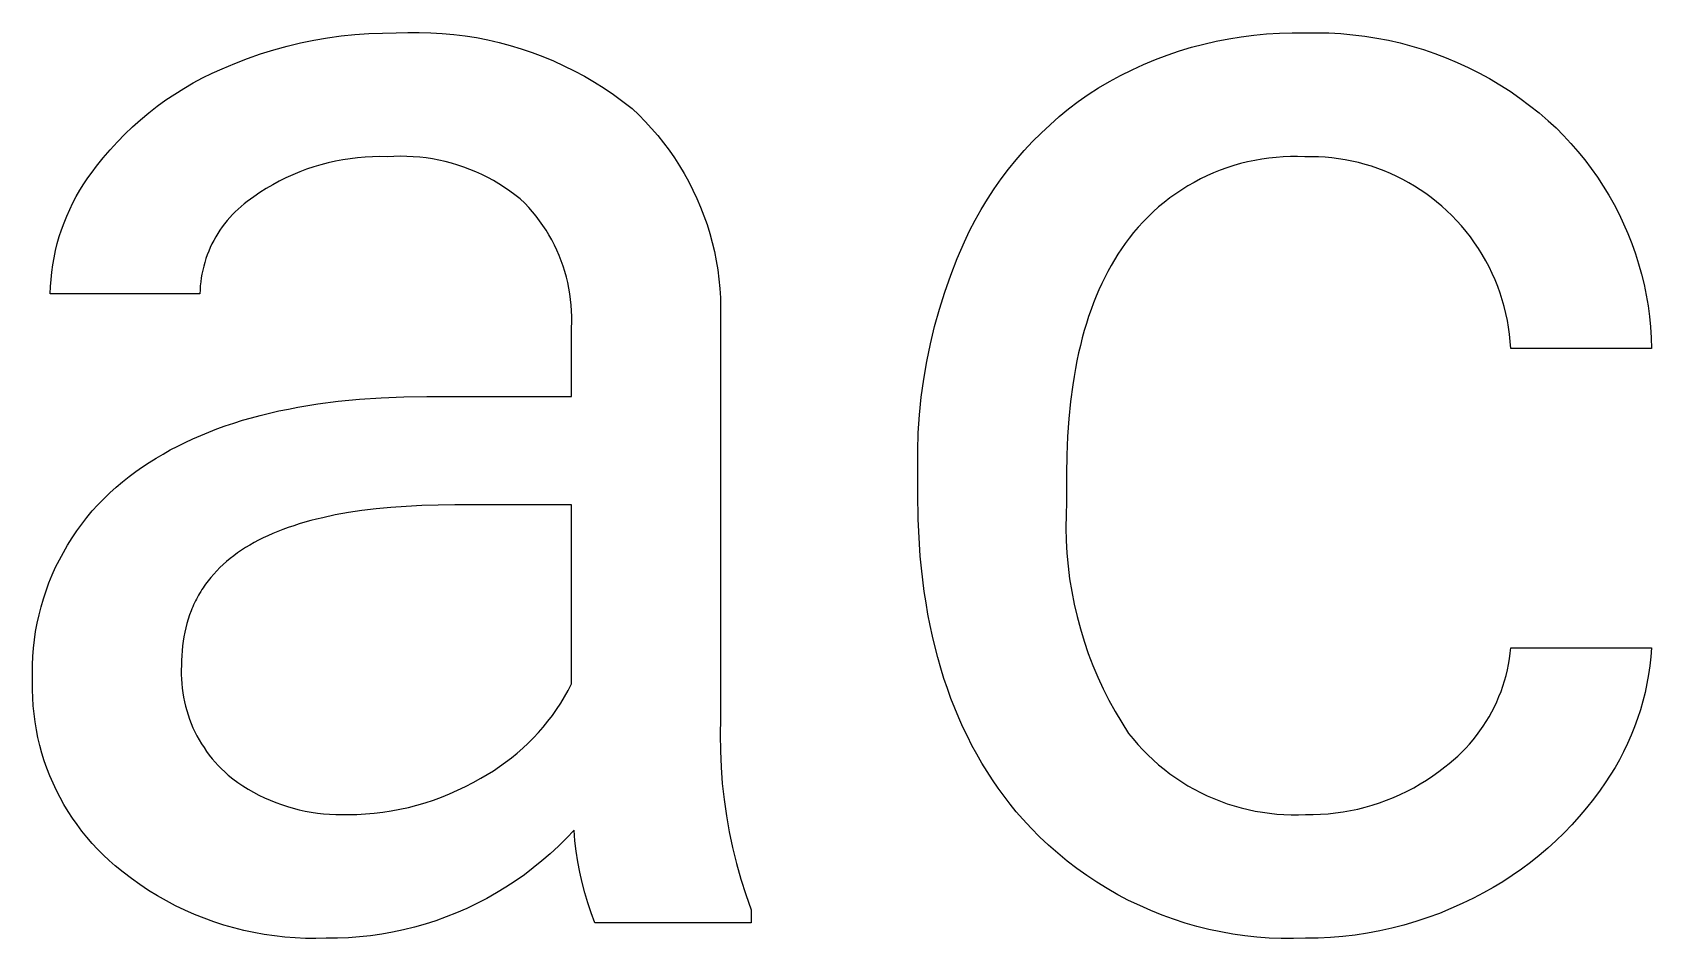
# Model space of a CAD drawing. Header units: millimetres. Extents: x 0 to 4468, y 0 to 3122.
# Drawn here: x 4328.87 to 4372.97, y 395.15 to 419.83 of the extents above; entities that cross this region are included whole.
import ezdxf

# ---------------------------------------------------------------- set-up
doc = ezdxf.new("R2010")
doc.units = ezdxf.units.MM
doc.header["$MEASUREMENT"] = 0
doc.layers.add('Domyślny', color=7, linetype='Continuous', true_color=0x000000)

msp = doc.modelspace()

# ---------------------------------------------------------------- linework, layer by layer
at = {"layer": 'Domyślny'}
for p, q in [((4335.445, 419.353), (4335.807, 419.453)), ((4335.807, 419.453), (4336.172, 419.54)), ((4336.172, 419.54), (4336.54, 419.616)), ((4336.54, 419.616), (4336.91, 419.68)), ((4336.91, 419.68), (4337.282, 419.731)), ((4337.282, 419.731), (4337.655, 419.77)), ((4337.655, 419.77), (4338.03, 419.797)), ((4338.03, 419.797), (4338.405, 419.811)), ((4338.405, 419.811), (4338.78, 419.813)), ((4338.78, 419.813), (4339.093, 419.826)), ((4339.093, 419.826), (4339.407, 419.829)), ((4339.407, 419.829), (4339.72, 419.821)), ((4339.72, 419.821), (4340.033, 419.802)), ((4340.033, 419.802), (4340.346, 419.774)), ((4340.346, 419.774), (4340.657, 419.734)), ((4340.657, 419.734), (4340.966, 419.685)), ((4340.966, 419.685), (4341.274, 419.625)), ((4341.274, 419.625), (4341.58, 419.555)), ((4341.58, 419.555), (4341.883, 419.474)), ((4341.883, 419.474), (4342.183, 419.383)), ((4360.11, 419.322), (4360.442, 419.423)), ((4360.442, 419.423), (4360.777, 419.512)), ((4360.777, 419.512), (4361.115, 419.59)), ((4361.115, 419.59), (4361.455, 419.656)), ((4361.455, 419.656), (4361.797, 419.711)), ((4361.797, 419.711), (4362.141, 419.755)), ((4362.141, 419.755), (4362.487, 419.787)), ((4362.487, 419.787), (4362.833, 419.807)), ((4362.833, 419.807), (4363.179, 419.816)), ((4363.179, 419.816), (4363.526, 419.813)), ((4363.526, 419.813), (4363.854, 419.818)), ((4363.854, 419.818), (4364.182, 419.812)), ((4364.182, 419.812), (4364.51, 419.795)), ((4364.51, 419.795), (4364.837, 419.766)), ((4364.837, 419.766), (4365.162, 419.726)), ((4365.162, 419.726), (4365.487, 419.675)), ((4365.487, 419.675), (4365.809, 419.613)), ((4365.809, 419.613), (4366.128, 419.54)), ((4366.128, 419.54), (4366.446, 419.456)), ((4366.446, 419.456), (4366.76, 419.361)), ((4334.036, 418.836), (4334.381, 418.983)), ((4334.381, 418.983), (4334.732, 419.118)), ((4334.732, 419.118), (4335.086, 419.241)), ((4335.086, 419.241), (4335.445, 419.353)), ((4342.183, 419.383), (4342.48, 419.283)), ((4342.48, 419.283), (4342.773, 419.172)), ((4342.773, 419.172), (4343.063, 419.052)), ((4343.063, 419.052), (4343.348, 418.922)), ((4359.137, 418.956), (4359.457, 419.089)), ((4359.457, 419.089), (4359.781, 419.211)), ((4359.781, 419.211), (4360.11, 419.322)), ((4366.76, 419.361), (4367.07, 419.255)), ((4367.07, 419.255), (4367.377, 419.138)), ((4367.377, 419.138), (4367.679, 419.011)), ((4367.679, 419.011), (4367.977, 418.874)), ((4333.251, 418.451), (4333.508, 418.588)), ((4333.508, 418.588), (4333.77, 418.717)), ((4333.77, 418.717), (4334.036, 418.836)), ((4343.348, 418.922), (4343.629, 418.783)), ((4343.629, 418.783), (4343.905, 418.634)), ((4343.905, 418.634), (4344.176, 418.476)), ((4358.205, 418.493), (4358.511, 418.657)), ((4358.511, 418.657), (4358.821, 418.812)), ((4358.821, 418.812), (4359.137, 418.956)), ((4367.977, 418.874), (4368.27, 418.726)), ((4368.27, 418.726), (4368.558, 418.569)), ((4368.558, 418.569), (4368.84, 418.401)), ((4332.509, 417.988), (4332.751, 418.15)), ((4332.751, 418.15), (4332.998, 418.305)), ((4332.998, 418.305), (4333.251, 418.451)), ((4344.176, 418.476), (4344.441, 418.309)), ((4344.441, 418.309), (4344.701, 418.134)), ((4344.701, 418.134), (4344.955, 417.949)), ((4357.358, 417.944), (4357.629, 418.136)), ((4357.629, 418.136), (4357.906, 418.318)), ((4357.906, 418.318), (4358.205, 418.493)), ((4368.84, 418.401), (4369.116, 418.224)), ((4369.116, 418.224), (4369.386, 418.038)), ((4332.042, 417.638), (4332.272, 417.817)), ((4332.272, 417.817), (4332.509, 417.988)), ((4344.955, 417.949), (4345.202, 417.757)), ((4345.202, 417.757), (4345.386, 417.582)), ((4356.837, 417.534), (4357.094, 417.743)), ((4357.094, 417.743), (4357.358, 417.944)), ((4369.386, 418.038), (4369.65, 417.842)), ((4369.65, 417.842), (4369.906, 417.637)), ((4331.389, 417.056), (4331.6, 417.257)), ((4331.6, 417.257), (4331.818, 417.451)), ((4331.818, 417.451), (4332.042, 417.638)), ((4345.386, 417.582), (4345.564, 417.401)), ((4345.564, 417.401), (4345.736, 417.215)), ((4345.736, 417.215), (4345.902, 417.022)), ((4356.345, 417.088), (4356.587, 417.315)), ((4356.587, 417.315), (4356.837, 417.534)), ((4369.906, 417.637), (4370.156, 417.424)), ((4370.156, 417.424), (4370.369, 417.225)), ((4370.369, 417.225), (4370.575, 417.018)), ((4330.988, 416.633), (4331.185, 416.848)), ((4331.185, 416.848), (4331.389, 417.056)), ((4345.902, 417.022), (4346.061, 416.824)), ((4346.061, 416.824), (4346.212, 416.621)), ((4355.884, 416.611), (4356.111, 416.854)), ((4356.111, 416.854), (4356.345, 417.088)), ((4370.575, 417.018), (4370.775, 416.805)), ((4370.775, 416.805), (4370.967, 416.585)), ((4330.617, 416.183), (4330.798, 416.411)), ((4330.798, 416.411), (4330.988, 416.633)), ((4337.124, 416.32), (4336.925, 416.275)), ((4337.324, 416.358), (4337.124, 416.32)), ((4337.525, 416.389), (4337.324, 416.358)), ((4337.727, 416.414), (4337.525, 416.389)), ((4337.93, 416.431), (4337.727, 416.414)), ((4338.133, 416.441), (4337.93, 416.431)), ((4338.336, 416.445), (4338.133, 416.441)), ((4338.54, 416.441), (4338.336, 416.445)), ((4338.716, 416.451), (4338.54, 416.441)), ((4338.893, 416.455), (4338.716, 416.451)), ((4339.069, 416.452), (4338.893, 416.455)), ((4339.245, 416.444), (4339.069, 416.452)), ((4339.421, 416.429), (4339.245, 416.444)), ((4339.597, 416.408), (4339.421, 416.429)), ((4339.771, 416.382), (4339.597, 416.408)), ((4339.945, 416.349), (4339.771, 416.382)), ((4340.117, 416.31), (4339.945, 416.349)), ((4346.212, 416.621), (4346.357, 416.413)), ((4346.357, 416.413), (4346.495, 416.199)), ((4355.458, 416.103), (4355.667, 416.36)), ((4355.667, 416.36), (4355.884, 416.611)), ((4362.161, 416.343), (4361.969, 416.302)), ((4362.354, 416.377), (4362.161, 416.343)), ((4362.548, 416.405), (4362.354, 416.377)), ((4362.743, 416.426), (4362.548, 416.405)), ((4362.938, 416.44), (4362.743, 416.426)), ((4363.134, 416.447), (4362.938, 416.44)), ((4363.33, 416.447), (4363.134, 416.447)), ((4363.526, 416.441), (4363.33, 416.447)), ((4363.711, 416.443), (4363.526, 416.441)), ((4363.895, 416.439), (4363.711, 416.443)), ((4364.079, 416.428), (4363.895, 416.439)), ((4364.263, 416.411), (4364.079, 416.428)), ((4364.446, 416.388), (4364.263, 416.411)), ((4364.628, 416.359), (4364.446, 416.388)), ((4364.81, 416.323), (4364.628, 416.359)), ((4364.989, 416.282), (4364.81, 416.323)), ((4370.967, 416.585), (4371.151, 416.359)), ((4371.151, 416.359), (4371.327, 416.126)), ((4330.379, 415.866), (4330.495, 416.026)), ((4330.495, 416.026), (4330.617, 416.183)), ((4335.963, 415.95), (4335.778, 415.865)), ((4336.151, 416.028), (4335.963, 415.95)), ((4336.341, 416.1), (4336.151, 416.028)), ((4336.534, 416.165), (4336.341, 416.1)), ((4336.729, 416.223), (4336.534, 416.165)), ((4336.925, 416.275), (4336.729, 416.223)), ((4340.288, 416.265), (4340.117, 416.31)), ((4340.457, 416.215), (4340.288, 416.265)), ((4340.624, 416.158), (4340.457, 416.215)), ((4340.789, 416.096), (4340.624, 416.158)), ((4340.952, 416.028), (4340.789, 416.096)), ((4341.113, 415.955), (4340.952, 416.028)), ((4341.271, 415.876), (4341.113, 415.955)), ((4346.495, 416.199), (4346.625, 415.982)), ((4346.625, 415.982), (4346.748, 415.76)), ((4355.257, 415.838), (4355.458, 416.103)), ((4360.859, 415.921), (4360.683, 415.836)), ((4361.038, 416.001), (4360.859, 415.921)), ((4361.22, 416.074), (4361.038, 416.001)), ((4361.404, 416.141), (4361.22, 416.074)), ((4361.591, 416.201), (4361.404, 416.141)), ((4361.779, 416.255), (4361.591, 416.201)), ((4361.969, 416.302), (4361.779, 416.255)), ((4365.168, 416.234), (4364.989, 416.282)), ((4365.344, 416.181), (4365.168, 416.234)), ((4365.519, 416.121), (4365.344, 416.181)), ((4365.691, 416.055), (4365.519, 416.121)), ((4365.862, 415.984), (4365.691, 416.055)), ((4366.029, 415.907), (4365.862, 415.984)), ((4366.194, 415.824), (4366.029, 415.907)), ((4371.327, 416.126), (4371.495, 415.888)), ((4371.495, 415.888), (4371.656, 415.644)), ((4330.066, 415.361), (4330.165, 415.533)), ((4330.165, 415.533), (4330.269, 415.701)), ((4330.269, 415.701), (4330.379, 415.866)), ((4335.07, 415.465), (4334.902, 415.35)), ((4335.241, 415.574), (4335.07, 415.465)), ((4335.417, 415.677), (4335.241, 415.574)), ((4335.596, 415.774), (4335.417, 415.677)), ((4335.778, 415.865), (4335.596, 415.774)), ((4341.426, 415.791), (4341.271, 415.876)), ((4341.578, 415.702), (4341.426, 415.791)), ((4341.727, 415.607), (4341.578, 415.702)), ((4341.872, 415.506), (4341.727, 415.607)), ((4342.014, 415.401), (4341.872, 415.506)), ((4346.748, 415.76), (4346.863, 415.533)), ((4346.863, 415.533), (4346.971, 415.304)), ((4354.885, 415.289), (4355.067, 415.567)), ((4355.067, 415.567), (4355.257, 415.838)), ((4360.173, 415.544), (4360.01, 415.435)), ((4360.34, 415.647), (4360.173, 415.544)), ((4360.51, 415.744), (4360.34, 415.647)), ((4360.683, 415.836), (4360.51, 415.744)), ((4366.356, 415.736), (4366.194, 415.824)), ((4366.515, 415.643), (4366.356, 415.736)), ((4366.671, 415.544), (4366.515, 415.643)), ((4366.823, 415.439), (4366.671, 415.544)), ((4366.972, 415.33), (4366.823, 415.439)), ((4371.656, 415.644), (4371.807, 415.394)), ((4329.807, 414.826), (4329.887, 415.007)), ((4329.887, 415.007), (4329.974, 415.186)), ((4329.974, 415.186), (4330.066, 415.361)), ((4334.473, 415.018), (4334.394, 414.944)), ((4334.554, 415.09), (4334.473, 415.018)), ((4334.638, 415.16), (4334.554, 415.09)), ((4334.724, 415.226), (4334.638, 415.16)), ((4334.812, 415.289), (4334.724, 415.226)), ((4334.902, 415.35), (4334.812, 415.289)), ((4342.152, 415.292), (4342.014, 415.401)), ((4342.287, 415.177), (4342.152, 415.292)), ((4342.392, 415.063), (4342.287, 415.177)), ((4342.494, 414.946), (4342.392, 415.063)), ((4346.971, 415.304), (4347.07, 415.07)), ((4347.07, 415.07), (4347.162, 414.833)), ((4354.551, 414.716), (4354.713, 415.006)), ((4354.713, 415.006), (4354.885, 415.289)), ((4359.545, 415.075), (4359.399, 414.945)), ((4359.696, 415.2), (4359.545, 415.075)), ((4359.851, 415.32), (4359.696, 415.2)), ((4360.01, 415.435), (4359.851, 415.32)), ((4367.117, 415.216), (4366.972, 415.33)), ((4367.258, 415.097), (4367.117, 415.216)), ((4367.395, 414.973), (4367.258, 415.097)), ((4371.807, 415.394), (4371.95, 415.14)), ((4371.95, 415.14), (4372.084, 414.88)), ((4329.665, 414.456), (4329.733, 414.643)), ((4329.733, 414.643), (4329.807, 414.826)), ((4334.106, 414.619), (4334.041, 414.532)), ((4334.174, 414.704), (4334.106, 414.619)), ((4334.245, 414.786), (4334.174, 414.704)), ((4334.318, 414.866), (4334.245, 414.786)), ((4334.394, 414.944), (4334.318, 414.866)), ((4342.592, 414.825), (4342.494, 414.946)), ((4342.686, 414.701), (4342.592, 414.825)), ((4342.775, 414.574), (4342.686, 414.701)), ((4342.86, 414.444), (4342.775, 414.574)), ((4347.162, 414.833), (4347.245, 414.594)), ((4347.245, 414.594), (4347.32, 414.351)), ((4354.398, 414.422), (4354.551, 414.716)), ((4359.12, 414.67), (4358.988, 414.525)), ((4359.257, 414.81), (4359.12, 414.67)), ((4359.399, 414.945), (4359.257, 414.81)), ((4367.533, 414.839), (4367.395, 414.973)), ((4367.667, 414.7), (4367.533, 414.839)), ((4367.795, 414.557), (4367.667, 414.7)), ((4367.919, 414.409), (4367.795, 414.557)), ((4372.084, 414.88), (4372.21, 414.617)), ((4372.21, 414.617), (4372.326, 414.349)), ((4329.55, 414.077), (4329.604, 414.268)), ((4329.604, 414.268), (4329.665, 414.456)), ((4333.811, 414.164), (4333.762, 414.068)), ((4333.864, 414.259), (4333.811, 414.164)), ((4333.92, 414.352), (4333.864, 414.259)), ((4333.979, 414.443), (4333.92, 414.352)), ((4334.041, 414.532), (4333.979, 414.443)), ((4342.94, 414.311), (4342.86, 414.444)), ((4343.016, 414.175), (4342.94, 414.311)), ((4343.088, 414.037), (4343.016, 414.175)), ((4347.32, 414.351), (4347.387, 414.106)), ((4354.062, 413.673), (4354.256, 414.122)), ((4354.256, 414.122), (4354.398, 414.422)), ((4358.739, 414.222), (4358.634, 414.082)), ((4358.861, 414.376), (4358.739, 414.222)), ((4358.988, 414.525), (4358.861, 414.376)), ((4368.037, 414.257), (4367.919, 414.409)), ((4368.15, 414.101), (4368.037, 414.257)), ((4372.326, 414.349), (4372.433, 414.077)), ((4329.427, 413.496), (4329.461, 413.691)), ((4329.461, 413.691), (4329.502, 413.885)), ((4329.502, 413.885), (4329.55, 414.077)), ((4333.633, 413.769), (4333.597, 413.667)), ((4333.673, 413.87), (4333.633, 413.769)), ((4333.716, 413.97), (4333.673, 413.87)), ((4333.762, 414.068), (4333.716, 413.97)), ((4343.154, 413.897), (4343.088, 414.037)), ((4343.216, 413.754), (4343.154, 413.897)), ((4343.273, 413.609), (4343.216, 413.754)), ((4347.387, 414.106), (4347.445, 413.859)), ((4347.445, 413.859), (4347.495, 413.611)), ((4353.884, 413.218), (4354.062, 413.673)), ((4358.435, 413.789), (4358.341, 413.636)), ((4358.533, 413.937), (4358.435, 413.789)), ((4358.634, 414.082), (4358.533, 413.937)), ((4368.258, 413.941), (4368.15, 414.101)), ((4368.359, 413.777), (4368.258, 413.941)), ((4368.455, 413.61), (4368.359, 413.777)), ((4372.433, 414.077), (4372.53, 413.802)), ((4372.53, 413.802), (4372.618, 413.524)), ((4329.378, 413.103), (4329.399, 413.3)), ((4329.399, 413.3), (4329.427, 413.496)), ((4333.488, 413.247), (4333.47, 413.14)), ((4333.51, 413.353), (4333.488, 413.247)), ((4333.536, 413.459), (4333.51, 413.353)), ((4333.565, 413.563), (4333.536, 413.459)), ((4333.597, 413.667), (4333.565, 413.563)), ((4343.325, 413.463), (4343.273, 413.609)), ((4343.372, 413.315), (4343.325, 413.463)), ((4343.414, 413.165), (4343.372, 413.315)), ((4347.495, 413.611), (4347.536, 413.36)), ((4347.536, 413.36), (4347.569, 413.109)), ((4358.162, 413.32), (4358.077, 413.156)), ((4358.25, 413.48), (4358.162, 413.32)), ((4358.341, 413.636), (4358.25, 413.48)), ((4368.546, 413.44), (4368.455, 413.61)), ((4368.63, 413.267), (4368.546, 413.44)), ((4368.708, 413.091), (4368.63, 413.267)), ((4372.618, 413.524), (4372.697, 413.243)), ((4372.697, 413.243), (4372.766, 412.959)), ((4329.357, 412.708), (4329.364, 412.906)), ((4329.364, 412.906), (4329.378, 413.103)), ((4333.437, 412.816), (4333.433, 412.708)), ((4333.444, 412.924), (4333.437, 412.816)), ((4333.455, 413.032), (4333.444, 412.924)), ((4333.47, 413.14), (4333.455, 413.032)), ((4343.451, 413.014), (4343.414, 413.165)), ((4343.482, 412.862), (4343.451, 413.014)), ((4343.509, 412.709), (4343.482, 412.862)), ((4347.569, 413.109), (4347.593, 412.856)), ((4347.593, 412.856), (4347.609, 412.603)), ((4353.721, 412.757), (4353.884, 413.218)), ((4357.918, 412.817), (4357.843, 412.642)), ((4357.996, 412.989), (4357.918, 412.817)), ((4358.077, 413.156), (4357.996, 412.989)), ((4368.78, 412.912), (4368.708, 413.091)), ((4368.845, 412.731), (4368.78, 412.912)), ((4372.766, 412.959), (4372.825, 412.673)), ((4333.433, 412.708), (4329.357, 412.708)), ((4343.53, 412.555), (4343.509, 412.709)), ((4343.546, 412.4), (4343.53, 412.555)), ((4343.557, 412.245), (4343.546, 412.4)), ((4347.609, 412.603), (4347.616, 412.349)), ((4347.616, 412.349), (4347.614, 412.095)), ((4353.574, 412.29), (4353.721, 412.757)), ((4357.772, 412.462), (4357.704, 412.279)), ((4357.843, 412.642), (4357.772, 412.462)), ((4368.905, 412.548), (4368.845, 412.731)), ((4368.958, 412.362), (4368.905, 412.548)), ((4369.004, 412.176), (4368.958, 412.362)), ((4372.825, 412.673), (4372.874, 412.385)), ((4372.874, 412.385), (4372.914, 412.096)), ((4343.562, 412.09), (4343.557, 412.245)), ((4343.557, 411.779), (4343.563, 411.934)), ((4343.563, 411.934), (4343.562, 412.09)), ((4347.614, 412.095), (4347.614, 401.145)), ((4353.443, 411.819), (4353.574, 412.29)), ((4357.639, 412.092), (4357.578, 411.901)), ((4357.704, 412.279), (4357.639, 412.092)), ((4369.044, 411.987), (4369.004, 412.176)), ((4369.077, 411.797), (4369.044, 411.987)), ((4372.914, 412.096), (4372.943, 411.806)), ((4343.557, 409.909), (4343.557, 411.779)), ((4353.328, 411.344), (4353.443, 411.819)), ((4357.465, 411.508), (4357.413, 411.305)), ((4357.52, 411.706), (4357.465, 411.508)), ((4357.578, 411.901), (4357.52, 411.706)), ((4369.103, 411.606), (4369.077, 411.797)), ((4369.123, 411.415), (4369.103, 411.606)), ((4372.943, 411.806), (4372.963, 411.514)), ((4372.963, 411.514), (4372.972, 411.223)), ((4353.229, 410.865), (4353.328, 411.344)), ((4357.365, 411.099), (4357.32, 410.888)), ((4357.413, 411.305), (4357.365, 411.099)), ((4369.136, 411.223), (4369.123, 411.415)), ((4372.972, 411.223), (4369.136, 411.223)), ((4353.147, 410.383), (4353.229, 410.865)), ((4357.279, 410.674), (4357.241, 410.456)), ((4357.32, 410.888), (4357.279, 410.674)), ((4353.081, 409.899), (4353.147, 410.383)), ((4357.206, 410.234), (4357.146, 409.779)), ((4357.241, 410.456), (4357.206, 410.234)), ((4336.105, 409.622), (4336.645, 409.71)), ((4336.645, 409.71), (4337.203, 409.782)), ((4337.203, 409.782), (4337.779, 409.837)), ((4337.779, 409.837), (4338.372, 409.877)), ((4338.372, 409.877), (4338.984, 409.901)), ((4338.984, 409.901), (4339.613, 409.909)), ((4339.613, 409.909), (4343.557, 409.909)), ((4353.032, 409.412), (4353.081, 409.899)), ((4357.146, 409.779), (4357.1, 409.308)), ((4334.357, 409.19), (4334.593, 409.264)), ((4334.593, 409.264), (4334.834, 409.333)), ((4334.834, 409.333), (4335.079, 409.399)), ((4335.079, 409.399), (4335.329, 409.461)), ((4335.329, 409.461), (4335.584, 409.519)), ((4335.584, 409.519), (4335.842, 409.572)), ((4335.842, 409.572), (4336.105, 409.622)), ((4352.999, 408.924), (4353.032, 409.412)), ((4357.1, 409.308), (4357.067, 408.821)), ((4333.242, 408.762), (4333.456, 408.855)), ((4333.456, 408.855), (4333.675, 408.945)), ((4333.675, 408.945), (4333.898, 409.031)), ((4333.898, 409.031), (4334.125, 409.112)), ((4334.125, 409.112), (4334.357, 409.19)), ((4352.983, 408.436), (4352.999, 408.924)), ((4357.067, 408.821), (4357.047, 408.319)), ((4332.431, 408.347), (4332.627, 408.457)), ((4332.627, 408.457), (4332.828, 408.563)), ((4332.828, 408.563), (4333.033, 408.664)), ((4333.033, 408.664), (4333.242, 408.762)), ((4352.984, 407.947), (4352.983, 408.436)), ((4331.692, 407.869), (4331.87, 407.995)), ((4331.87, 407.995), (4332.052, 408.116)), ((4332.052, 408.116), (4332.239, 408.234)), ((4332.239, 408.234), (4332.431, 408.347)), ((4352.984, 407.265), (4352.984, 407.947)), ((4357.047, 408.319), (4357.04, 407.802)), ((4331.151, 407.444), (4331.326, 407.592)), ((4331.326, 407.592), (4331.506, 407.734)), ((4331.506, 407.734), (4331.692, 407.869)), ((4357.04, 407.802), (4357.04, 407.038)), ((4330.656, 406.965), (4330.816, 407.13)), ((4330.816, 407.13), (4330.98, 407.29)), ((4330.98, 407.29), (4331.151, 407.444)), ((4352.995, 406.572), (4352.984, 407.265)), ((4330.214, 406.438), (4330.356, 406.619)), ((4330.356, 406.619), (4330.503, 406.795)), ((4330.503, 406.795), (4330.656, 406.965)), ((4337.121, 406.686), (4336.779, 406.613)), ((4337.477, 406.75), (4337.121, 406.686)), ((4337.848, 406.805), (4337.477, 406.75)), ((4338.234, 406.852), (4337.848, 406.805)), ((4338.634, 406.891), (4338.234, 406.852)), ((4339.049, 406.921), (4338.634, 406.891)), ((4339.478, 406.942), (4339.049, 406.921)), ((4339.922, 406.955), (4339.478, 406.942)), ((4340.38, 406.959), (4339.922, 406.955)), ((4343.557, 406.959), (4340.38, 406.959)), ((4343.557, 402.086), (4343.557, 406.959)), ((4357.024, 406.689), (4357.02, 406.34)), ((4357.04, 407.038), (4357.024, 406.689)), ((4329.951, 406.062), (4330.079, 406.252)), ((4330.079, 406.252), (4330.214, 406.438)), ((4335.42, 406.181), (4335.287, 406.123)), ((4335.556, 406.238), (4335.42, 406.181)), ((4335.696, 406.292), (4335.556, 406.238)), ((4335.84, 406.345), (4335.696, 406.292)), ((4335.987, 406.395), (4335.84, 406.345)), ((4336.138, 406.443), (4335.987, 406.395)), ((4336.293, 406.489), (4336.138, 406.443)), ((4336.451, 406.532), (4336.293, 406.489)), ((4336.613, 406.574), (4336.451, 406.532)), ((4336.779, 406.613), (4336.613, 406.574)), ((4353.028, 405.897), (4352.995, 406.572)), ((4357.02, 406.34), (4357.027, 405.991)), ((4329.714, 405.669), (4329.829, 405.868)), ((4329.829, 405.868), (4329.951, 406.062)), ((4334.678, 405.797), (4334.567, 405.726)), ((4334.792, 405.867), (4334.678, 405.797)), ((4334.91, 405.934), (4334.792, 405.867)), ((4335.032, 405.999), (4334.91, 405.934)), ((4335.158, 406.062), (4335.032, 405.999)), ((4335.287, 406.123), (4335.158, 406.062)), ((4353.054, 405.566), (4353.028, 405.897)), ((4357.027, 405.991), (4357.047, 405.642)), ((4329.504, 405.261), (4329.605, 405.467)), ((4329.605, 405.467), (4329.714, 405.669)), ((4334.066, 405.337), (4333.977, 405.252)), ((4334.159, 405.419), (4334.066, 405.337)), ((4334.256, 405.499), (4334.159, 405.419)), ((4334.356, 405.577), (4334.256, 405.499)), ((4334.459, 405.652), (4334.356, 405.577)), ((4334.567, 405.726), (4334.459, 405.652)), ((4353.084, 405.24), (4353.054, 405.566)), ((4357.047, 405.642), (4357.079, 405.294)), ((4357.079, 405.294), (4357.122, 404.947)), ((4329.323, 404.84), (4329.41, 405.052)), ((4329.41, 405.052), (4329.504, 405.261)), ((4333.657, 404.894), (4333.621, 404.847)), ((4333.694, 404.941), (4333.657, 404.894)), ((4333.732, 404.987), (4333.694, 404.941)), ((4333.81, 405.077), (4333.732, 404.987)), ((4333.892, 405.166), (4333.81, 405.077)), ((4333.977, 405.252), (4333.892, 405.166)), ((4353.121, 404.919), (4353.084, 405.24)), ((4353.163, 404.602), (4353.121, 404.919)), ((4357.122, 404.947), (4357.177, 404.603)), ((4329.172, 404.406), (4329.244, 404.624)), ((4329.244, 404.624), (4329.323, 404.84)), ((4333.367, 404.45), (4333.339, 404.398)), ((4333.395, 404.501), (4333.367, 404.45)), ((4333.425, 404.552), (4333.395, 404.501)), ((4333.455, 404.603), (4333.425, 404.552)), ((4333.487, 404.653), (4333.455, 404.603)), ((4333.519, 404.702), (4333.487, 404.653)), ((4333.552, 404.751), (4333.519, 404.702)), ((4333.586, 404.799), (4333.552, 404.751)), ((4333.621, 404.847), (4333.586, 404.799)), ((4353.21, 404.29), (4353.163, 404.602)), ((4357.177, 404.603), (4357.244, 404.26)), ((4329.051, 403.964), (4329.107, 404.186)), ((4329.107, 404.186), (4329.172, 404.406)), ((4333.191, 404.075), (4333.15, 403.963)), ((4333.214, 404.13), (4333.191, 404.075)), ((4333.237, 404.185), (4333.214, 404.13)), ((4333.261, 404.239), (4333.237, 404.185)), ((4333.286, 404.292), (4333.261, 404.239)), ((4333.312, 404.345), (4333.286, 404.292)), ((4333.339, 404.398), (4333.312, 404.345)), ((4353.263, 403.983), (4353.21, 404.29)), ((4353.322, 403.681), (4353.263, 403.983)), ((4357.244, 404.26), (4357.323, 403.919)), ((4328.96, 403.514), (4329.001, 403.74)), ((4329.001, 403.74), (4329.051, 403.964)), ((4333.046, 403.614), (4333.019, 403.493)), ((4333.077, 403.732), (4333.046, 403.614)), ((4333.111, 403.849), (4333.077, 403.732)), ((4333.15, 403.963), (4333.111, 403.849)), ((4353.386, 403.383), (4353.322, 403.681)), ((4357.323, 403.919), (4357.414, 403.582)), ((4357.414, 403.582), (4357.516, 403.248)), ((4328.901, 403.059), (4328.926, 403.287)), ((4328.926, 403.287), (4328.96, 403.514)), ((4332.959, 403.119), (4332.946, 402.99)), ((4332.975, 403.246), (4332.959, 403.119)), ((4332.995, 403.371), (4332.975, 403.246)), ((4333.019, 403.493), (4332.995, 403.371)), ((4353.456, 403.089), (4353.386, 403.383)), ((4353.531, 402.801), (4353.456, 403.089)), ((4357.516, 403.248), (4357.629, 402.918)), ((4328.873, 402.601), (4328.883, 402.83)), ((4328.883, 402.83), (4328.901, 403.059)), ((4332.931, 402.725), (4332.929, 402.59)), ((4332.937, 402.859), (4332.931, 402.725)), ((4332.946, 402.99), (4332.937, 402.859)), ((4353.612, 402.517), (4353.531, 402.801)), ((4357.629, 402.918), (4357.753, 402.591)), ((4369.074, 402.617), (4369.1, 402.767)), ((4369.1, 402.767), (4369.121, 402.919)), ((4369.121, 402.919), (4369.136, 403.071)), ((4369.136, 403.071), (4372.972, 403.071)), ((4372.953, 402.825), (4372.925, 402.581)), ((4372.972, 403.071), (4372.953, 402.825)), ((4328.871, 402.372), (4328.873, 402.601)), ((4328.876, 402.142), (4328.871, 402.372)), ((4332.929, 402.59), (4332.925, 402.466)), ((4332.925, 402.466), (4332.925, 402.341)), ((4332.925, 402.341), (4332.929, 402.217)), ((4332.929, 402.217), (4332.937, 402.093)), ((4353.699, 402.237), (4353.612, 402.517)), ((4353.791, 401.963), (4353.699, 402.237)), ((4357.753, 402.591), (4357.889, 402.269)), ((4357.889, 402.269), (4358.035, 401.952)), ((4368.967, 402.172), (4369.008, 402.319)), ((4369.008, 402.319), (4369.044, 402.467)), ((4369.044, 402.467), (4369.074, 402.617)), ((4372.889, 402.338), (4372.846, 402.096)), ((4372.925, 402.581), (4372.889, 402.338)), ((4328.875, 401.924), (4328.876, 402.142)), ((4328.881, 401.706), (4328.875, 401.924)), ((4332.937, 402.093), (4332.95, 401.969)), ((4332.95, 401.969), (4332.966, 401.846)), ((4332.966, 401.846), (4332.987, 401.723)), ((4343.365, 401.733), (4343.464, 401.908)), ((4343.464, 401.908), (4343.557, 402.086)), ((4353.889, 401.692), (4353.791, 401.963)), ((4358.035, 401.952), (4358.193, 401.64)), ((4368.815, 401.739), (4368.871, 401.882)), ((4368.871, 401.882), (4368.921, 402.026)), ((4368.921, 402.026), (4368.967, 402.172)), ((4372.794, 401.856), (4372.734, 401.617)), ((4372.846, 402.096), (4372.794, 401.856)), ((4328.895, 401.488), (4328.881, 401.706)), ((4328.916, 401.271), (4328.895, 401.488)), ((4332.987, 401.723), (4333.012, 401.601)), ((4333.012, 401.601), (4333.041, 401.48)), ((4333.041, 401.48), (4333.074, 401.36)), ((4333.074, 401.36), (4333.111, 401.242)), ((4343.034, 401.228), (4343.15, 401.393)), ((4343.15, 401.393), (4343.261, 401.561)), ((4343.261, 401.561), (4343.365, 401.733)), ((4353.992, 401.427), (4353.889, 401.692)), ((4354.101, 401.166), (4353.992, 401.427)), ((4358.193, 401.64), (4358.361, 401.334)), ((4358.361, 401.334), (4358.539, 401.034)), ((4368.547, 401.191), (4368.621, 401.325)), ((4368.621, 401.325), (4368.69, 401.461)), ((4368.69, 401.461), (4368.755, 401.599)), ((4368.755, 401.599), (4368.815, 401.739)), ((4372.666, 401.381), (4372.59, 401.147)), ((4372.734, 401.617), (4372.666, 401.381)), ((4328.944, 401.055), (4328.916, 401.271)), ((4328.98, 400.839), (4328.944, 401.055)), ((4333.111, 401.242), (4333.151, 401.124)), ((4333.151, 401.124), (4333.196, 401.008)), ((4333.196, 401.008), (4333.245, 400.894)), ((4333.245, 400.894), (4333.298, 400.781)), ((4342.653, 400.76), (4342.785, 400.912)), ((4342.785, 400.912), (4342.912, 401.068)), ((4342.912, 401.068), (4343.034, 401.228)), ((4347.614, 401.145), (4347.604, 400.702)), ((4354.216, 400.91), (4354.101, 401.166)), ((4354.336, 400.659), (4354.216, 400.91)), ((4358.539, 401.034), (4358.727, 400.74)), ((4368.298, 400.806), (4368.385, 400.932)), ((4368.385, 400.932), (4368.468, 401.06)), ((4368.468, 401.06), (4368.547, 401.191)), ((4372.506, 400.916), (4372.415, 400.687)), ((4372.59, 401.147), (4372.506, 400.916)), ((4329.023, 400.625), (4328.98, 400.839)), ((4329.074, 400.413), (4329.023, 400.625)), ((4333.298, 400.781), (4333.354, 400.67)), ((4333.354, 400.67), (4333.414, 400.561)), ((4333.414, 400.561), (4333.478, 400.454)), ((4333.478, 400.454), (4333.545, 400.35)), ((4342.227, 400.333), (4342.374, 400.47)), ((4342.374, 400.47), (4342.516, 400.613)), ((4342.516, 400.613), (4342.653, 400.76)), ((4347.604, 400.702), (4347.608, 400.259)), ((4354.462, 400.412), (4354.336, 400.659)), ((4358.727, 400.74), (4358.851, 400.586)), ((4358.851, 400.586), (4358.979, 400.436)), ((4367.909, 400.336), (4368.013, 400.448)), ((4368.013, 400.448), (4368.112, 400.564)), ((4368.112, 400.564), (4368.207, 400.684)), ((4368.207, 400.684), (4368.298, 400.806)), ((4372.316, 400.462), (4372.209, 400.24)), ((4372.415, 400.687), (4372.316, 400.462)), ((4329.132, 400.203), (4329.074, 400.413)), ((4329.196, 399.994), (4329.132, 400.203)), ((4333.545, 400.35), (4333.615, 400.247)), ((4333.615, 400.247), (4333.689, 400.148)), ((4333.689, 400.148), (4333.767, 400.05)), ((4333.767, 400.05), (4333.847, 399.955)), ((4341.76, 399.951), (4341.92, 400.073)), ((4341.92, 400.073), (4342.075, 400.2)), ((4342.075, 400.2), (4342.227, 400.333)), ((4347.608, 400.259), (4347.627, 399.817)), ((4354.593, 400.17), (4354.462, 400.412)), ((4354.73, 399.932), (4354.593, 400.17)), ((4358.979, 400.436), (4359.112, 400.291)), ((4359.112, 400.291), (4359.251, 400.151)), ((4359.251, 400.151), (4359.394, 400.016)), ((4359.394, 400.016), (4359.541, 399.885)), ((4367.461, 399.921), (4367.578, 400.019)), ((4367.578, 400.019), (4367.692, 400.121)), ((4367.692, 400.121), (4367.803, 400.227)), ((4367.803, 400.227), (4367.909, 400.336)), ((4372.096, 400.022), (4371.975, 399.808)), ((4372.209, 400.24), (4372.096, 400.022)), ((4329.268, 399.788), (4329.196, 399.994)), ((4329.347, 399.585), (4329.268, 399.788)), ((4329.433, 399.384), (4329.347, 399.585)), ((4333.847, 399.955), (4333.931, 399.864)), ((4333.931, 399.864), (4334.018, 399.774)), ((4334.018, 399.774), (4334.108, 399.688)), ((4334.108, 399.688), (4334.2, 399.605)), ((4334.2, 399.605), (4334.332, 399.503)), ((4341.082, 399.518), (4341.256, 399.618)), ((4341.256, 399.618), (4341.428, 399.723)), ((4341.428, 399.723), (4341.596, 399.834)), ((4341.596, 399.834), (4341.76, 399.951)), ((4347.627, 399.817), (4347.661, 399.376)), ((4354.873, 399.7), (4354.73, 399.932)), ((4355.021, 399.471), (4354.873, 399.7)), ((4359.541, 399.885), (4359.694, 399.76)), ((4359.694, 399.76), (4359.85, 399.64)), ((4359.85, 399.64), (4360.01, 399.526)), ((4366.843, 399.469), (4367.013, 399.583)), ((4367.013, 399.583), (4367.179, 399.702)), ((4367.179, 399.702), (4367.34, 399.828)), ((4367.34, 399.828), (4367.461, 399.921)), ((4371.847, 399.598), (4371.711, 399.393)), ((4371.975, 399.808), (4371.847, 399.598)), ((4329.526, 399.187), (4329.433, 399.384)), ((4329.625, 398.993), (4329.526, 399.187)), ((4334.332, 399.503), (4334.468, 399.405)), ((4334.468, 399.405), (4334.607, 399.311)), ((4334.607, 399.311), (4334.749, 399.223)), ((4334.749, 399.223), (4334.894, 399.139)), ((4334.894, 399.139), (4335.041, 399.06)), ((4340.235, 399.092), (4340.452, 399.188)), ((4340.452, 399.188), (4340.666, 399.291)), ((4340.666, 399.291), (4340.875, 399.401)), ((4340.875, 399.401), (4341.082, 399.518)), ((4347.661, 399.376), (4347.709, 398.936)), ((4355.174, 399.248), (4355.021, 399.471)), ((4355.334, 399.029), (4355.174, 399.248)), ((4360.01, 399.526), (4360.175, 399.417)), ((4360.175, 399.417), (4360.342, 399.314)), ((4360.342, 399.314), (4360.514, 399.217)), ((4360.514, 399.217), (4360.688, 399.126)), ((4360.688, 399.126), (4360.866, 399.041)), ((4366.127, 399.075), (4366.311, 399.164)), ((4366.311, 399.164), (4366.492, 399.26)), ((4366.492, 399.26), (4366.67, 399.361)), ((4366.67, 399.361), (4366.843, 399.469)), ((4371.57, 399.192), (4371.389, 398.946)), ((4371.711, 399.393), (4371.57, 399.192)), ((4329.731, 398.802), (4329.625, 398.993)), ((4329.844, 398.615), (4329.731, 398.802)), ((4335.041, 399.06), (4335.192, 398.987)), ((4335.192, 398.987), (4335.344, 398.918)), ((4335.344, 398.918), (4335.499, 398.855)), ((4335.499, 398.855), (4335.656, 398.798)), ((4335.656, 398.798), (4335.815, 398.745)), ((4335.815, 398.745), (4335.976, 398.699)), ((4335.976, 398.699), (4336.138, 398.657)), ((4338.879, 398.672), (4339.111, 398.723)), ((4339.111, 398.723), (4339.34, 398.782)), ((4339.34, 398.782), (4339.568, 398.848)), ((4339.568, 398.848), (4339.793, 398.922)), ((4339.793, 398.922), (4340.016, 399.003)), ((4340.016, 399.003), (4340.235, 399.092)), ((4347.709, 398.936), (4347.772, 398.497)), ((4355.498, 398.815), (4355.334, 399.029)), ((4355.669, 398.605), (4355.498, 398.815)), ((4360.866, 399.041), (4361.047, 398.962)), ((4361.047, 398.962), (4361.23, 398.889)), ((4361.23, 398.889), (4361.415, 398.823)), ((4361.415, 398.823), (4361.603, 398.763)), ((4361.603, 398.763), (4361.792, 398.71)), ((4361.792, 398.71), (4361.984, 398.663)), ((4364.769, 398.636), (4364.969, 398.679)), ((4364.969, 398.679), (4365.167, 398.728)), ((4365.167, 398.728), (4365.364, 398.784)), ((4365.364, 398.784), (4365.559, 398.847)), ((4365.559, 398.847), (4365.751, 398.916)), ((4365.751, 398.916), (4365.94, 398.992)), ((4365.94, 398.992), (4366.127, 399.075)), ((4371.199, 398.707), (4371.003, 398.473)), ((4371.389, 398.946), (4371.199, 398.707)), ((4329.962, 398.432), (4329.844, 398.615)), ((4330.087, 398.253), (4329.962, 398.432)), ((4330.218, 398.078), (4330.087, 398.253)), ((4336.138, 398.657), (4336.302, 398.622)), ((4336.302, 398.622), (4336.466, 398.591)), ((4336.466, 398.591), (4336.632, 398.567)), ((4336.632, 398.567), (4336.798, 398.548)), ((4336.798, 398.548), (4336.965, 398.535)), ((4336.965, 398.535), (4337.132, 398.528)), ((4337.132, 398.528), (4337.299, 398.526)), ((4337.299, 398.526), (4337.466, 398.53)), ((4337.466, 398.53), (4337.703, 398.534)), ((4337.703, 398.534), (4337.94, 398.546)), ((4337.94, 398.546), (4338.176, 398.566)), ((4338.176, 398.566), (4338.412, 398.594)), ((4338.412, 398.594), (4338.646, 398.629)), ((4338.646, 398.629), (4338.879, 398.672)), ((4347.772, 398.497), (4347.849, 398.061)), ((4355.845, 398.4), (4355.669, 398.605)), ((4356.071, 398.157), (4355.845, 398.4)), ((4361.984, 398.663), (4362.177, 398.623)), ((4362.177, 398.623), (4362.371, 398.589)), ((4362.371, 398.589), (4362.566, 398.562)), ((4362.566, 398.562), (4362.762, 398.542)), ((4362.762, 398.542), (4362.958, 398.529)), ((4362.958, 398.529), (4363.155, 398.523)), ((4363.155, 398.523), (4363.352, 398.523)), ((4363.352, 398.523), (4363.549, 398.53)), ((4363.549, 398.53), (4363.754, 398.53)), ((4363.754, 398.53), (4363.958, 398.537)), ((4363.958, 398.537), (4364.162, 398.552)), ((4364.162, 398.552), (4364.365, 398.573)), ((4364.365, 398.573), (4364.568, 398.601)), ((4364.568, 398.601), (4364.769, 398.636)), ((4370.798, 398.247), (4370.586, 398.027)), ((4371.003, 398.473), (4370.798, 398.247)), ((4330.355, 397.909), (4330.218, 398.078)), ((4330.498, 397.743), (4330.355, 397.909)), ((4343.415, 397.882), (4343.2, 397.668)), ((4343.623, 398.102), (4343.415, 397.882)), ((4343.649, 397.815), (4343.623, 398.102)), ((4343.685, 397.529), (4343.649, 397.815)), ((4347.849, 398.061), (4347.94, 397.628)), ((4356.304, 397.921), (4356.071, 398.157)), ((4356.546, 397.693), (4356.304, 397.921)), ((4370.367, 397.814), (4370.142, 397.609)), ((4370.586, 398.027), (4370.367, 397.814)), ((4330.646, 397.583), (4330.498, 397.743)), ((4330.799, 397.428), (4330.646, 397.583)), ((4330.958, 397.279), (4330.799, 397.428)), ((4342.977, 397.462), (4342.748, 397.264)), ((4343.2, 397.668), (4342.977, 397.462)), ((4343.73, 397.244), (4343.685, 397.529)), ((4347.94, 397.628), (4348.046, 397.198)), ((4356.796, 397.473), (4356.546, 397.693)), ((4357.052, 397.263), (4356.796, 397.473)), ((4369.909, 397.411), (4369.67, 397.221)), ((4370.142, 397.609), (4369.909, 397.411)), ((4331.122, 397.134), (4330.958, 397.279)), ((4331.341, 396.955), (4331.122, 397.134)), ((4331.566, 396.784), (4331.341, 396.955)), ((4342.512, 397.073), (4342.27, 396.89)), ((4342.748, 397.264), (4342.512, 397.073)), ((4343.784, 396.961), (4343.73, 397.244)), ((4343.847, 396.68), (4343.784, 396.961)), ((4348.046, 397.198), (4348.166, 396.772)), ((4357.316, 397.061), (4357.052, 397.263)), ((4357.587, 396.868), (4357.316, 397.061)), ((4369.425, 397.039), (4369.174, 396.865)), ((4369.67, 397.221), (4369.425, 397.039)), ((4331.797, 396.62), (4331.566, 396.784)), ((4332.033, 396.464), (4331.797, 396.62)), ((4341.768, 396.55), (4341.508, 396.392)), ((4342.022, 396.716), (4341.768, 396.55)), ((4342.27, 396.89), (4342.022, 396.716)), ((4343.92, 396.401), (4343.847, 396.68)), ((4348.166, 396.772), (4348.299, 396.35)), ((4357.863, 396.684), (4357.587, 396.868)), ((4358.146, 396.51), (4357.863, 396.684)), ((4358.435, 396.346), (4358.146, 396.51)), ((4368.656, 396.543), (4368.389, 396.395)), ((4368.918, 396.7), (4368.656, 396.543)), ((4369.174, 396.865), (4368.918, 396.7)), ((4332.274, 396.316), (4332.033, 396.464)), ((4332.52, 396.177), (4332.274, 396.316)), ((4332.77, 396.045), (4332.52, 396.177)), ((4333.025, 395.923), (4332.77, 396.045)), ((4340.975, 396.104), (4340.701, 395.973)), ((4341.244, 396.244), (4340.975, 396.104)), ((4341.508, 396.392), (4341.244, 396.244)), ((4344.002, 396.124), (4343.92, 396.401)), ((4344.093, 395.851), (4344.002, 396.124)), ((4348.299, 396.35), (4348.447, 395.933)), ((4358.729, 396.191), (4358.435, 396.346)), ((4359.029, 396.047), (4358.729, 396.191)), ((4359.332, 395.913), (4359.029, 396.047)), ((4367.813, 396.106), (4367.505, 395.967)), ((4368.117, 396.255), (4367.813, 396.106)), ((4368.389, 396.395), (4368.117, 396.255)), ((4333.284, 395.809), (4333.025, 395.923)), ((4333.547, 395.703), (4333.284, 395.809)), ((4333.813, 395.607), (4333.547, 395.703)), ((4334.082, 395.52), (4333.813, 395.607)), ((4339.855, 395.638), (4339.566, 395.545)), ((4340.141, 395.74), (4339.855, 395.638)), ((4340.423, 395.852), (4340.141, 395.74)), ((4340.701, 395.973), (4340.423, 395.852)), ((4344.193, 395.58), (4344.093, 395.851)), ((4348.447, 395.933), (4348.447, 395.58)), ((4359.641, 395.789), (4359.332, 395.913)), ((4359.953, 395.676), (4359.641, 395.789)), ((4360.269, 395.574), (4359.953, 395.676)), ((4366.552, 395.614), (4366.227, 395.518)), ((4366.873, 395.721), (4366.552, 395.614)), ((4367.191, 395.838), (4366.873, 395.721)), ((4367.505, 395.967), (4367.191, 395.838)), ((4334.353, 395.441), (4334.082, 395.52)), ((4334.628, 395.372), (4334.353, 395.441)), ((4334.904, 395.313), (4334.628, 395.372)), ((4335.183, 395.262), (4334.904, 395.313)), ((4335.462, 395.221), (4335.183, 395.262)), ((4335.744, 395.19), (4335.462, 395.221)), ((4336.026, 395.168), (4335.744, 395.19)), ((4336.308, 395.155), (4336.026, 395.168)), ((4336.591, 395.152), (4336.308, 395.155)), ((4336.874, 395.159), (4336.591, 395.152)), ((4337.177, 395.161), (4336.874, 395.159)), ((4337.48, 395.174), (4337.177, 395.161)), ((4337.783, 395.197), (4337.48, 395.174)), ((4338.084, 395.23), (4337.783, 395.197)), ((4338.385, 395.273), (4338.084, 395.23)), ((4338.683, 395.326), (4338.385, 395.273)), ((4338.98, 395.389), (4338.683, 395.326)), ((4339.274, 395.462), (4338.98, 395.389)), ((4339.566, 395.545), (4339.274, 395.462)), ((4348.447, 395.58), (4344.193, 395.58)), ((4360.589, 395.483), (4360.269, 395.574)), ((4360.911, 395.402), (4360.589, 395.483)), ((4361.236, 395.332), (4360.911, 395.402)), ((4361.563, 395.274), (4361.236, 395.332)), ((4361.892, 395.227), (4361.563, 395.274)), ((4362.222, 395.19), (4361.892, 395.227)), ((4362.553, 395.166), (4362.222, 395.19)), ((4362.885, 395.152), (4362.553, 395.166)), ((4363.217, 395.15), (4362.885, 395.152)), ((4363.549, 395.159), (4363.217, 395.15)), ((4363.888, 395.164), (4363.549, 395.159)), ((4364.226, 395.18), (4363.888, 395.164)), ((4364.564, 395.208), (4364.226, 395.18)), ((4364.9, 395.247), (4364.564, 395.208)), ((4365.235, 395.298), (4364.9, 395.247)), ((4365.568, 395.36), (4365.235, 395.298)), ((4365.899, 395.434), (4365.568, 395.36)), ((4366.227, 395.518), (4365.899, 395.434))]:
    msp.add_line(p, q, dxfattribs=at)

doc.saveas('drawing.dxf')
